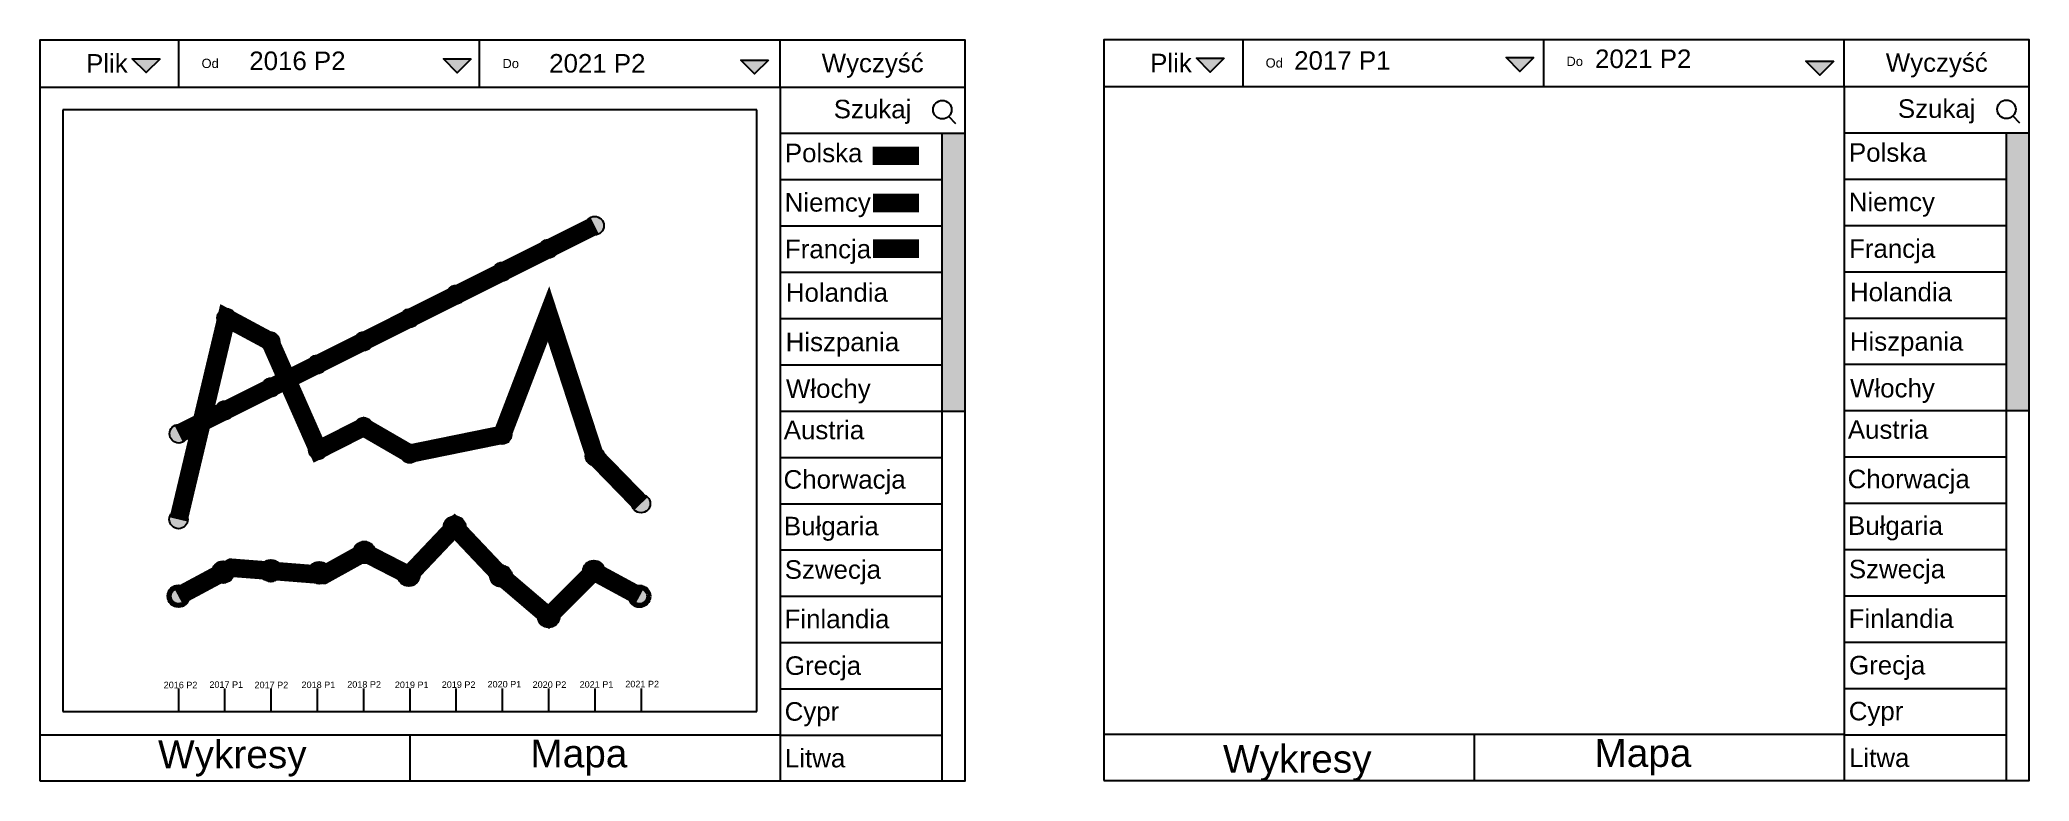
# Model space of a CAD drawing. Header units: inches. Extents: x 10 to 225, y 10 to 90.
import ezdxf

# ---------------------------------------------------------------- set-up
doc = ezdxf.new("R2010")
doc.units = ezdxf.units.IN
doc.header["$MEASUREMENT"] = 0
doc.layers.add('kolorki', color=10, linetype='Continuous')
doc.styles.get("Standard").update_dxf_attribs({"font": 'arial.ttf'})

# ---------------------------------------------------------------- blocks, each defined once
blk = doc.blocks.new('*U1')
blk.add_lwpolyline([(-8.75, 0), (8.75, 0)])
blk = doc.blocks.new('*U2')
at = {"color": 0, "linetype": 'ByBlock', "lineweight": -2, "transparency": 16777216}
for p in [(0, 0), (0, -5), (0, -10), (0, -15), (0, -20), (0, -25), (0, -30), (0, -35), (0, -40), (0, -45), (0, -50), (0, -55), (0, -60)]:
    blk.add_blockref('*U1', p, dxfattribs=at)
blk = doc.blocks.new('*U8')
blk.add_lwpolyline([(-8.75, 0), (8.75, 0)])
blk = doc.blocks.new('*U9')
at = {"color": 0, "linetype": 'ByBlock', "lineweight": -2, "transparency": 16777216}
for p in [(0, 0), (0, -5), (0, -10), (0, -15), (0, -20), (0, -25), (0, -30), (0, -35), (0, -40), (0, -45), (0, -50), (0, -55), (0, -60)]:
    blk.add_blockref('*U8', p, dxfattribs=at)
blk = doc.blocks.new('*U10')
at = {"lineweight": -3}
blk.add_line((0, -1.25), (0, 1.25), dxfattribs=at)
blk = doc.blocks.new('*U11')
at = {"color": 0, "linetype": 'ByBlock', "lineweight": -2, "transparency": 16777216}
for p in [(-45, 0), (-40, 0), (-35, 0), (-30, 0), (-25, 0), (-20, 0), (-15, 0), (-10, 0), (-5, 0), (0, 0)]:
    blk.add_blockref('*U10', p, dxfattribs=at)

msp = doc.modelspace()

# ---------------------------------------------------------------- hatches: boundary and pattern name
h = msp.add_hatch(color=256)
h.dxf.hatch_style = 1
h.paths.add_polyline_path([(23, 88.01), (20, 88.01), (21.5, 86.51)])
h = msp.add_hatch(color=256)
h.dxf.hatch_style = 1
h.paths.add_polyline_path([(56.62, 87.98), (53.62, 87.98), (55.12, 86.48)])
h = msp.add_hatch(color=256)
h.dxf.hatch_style = 1
h.paths.add_polyline_path([(88.75, 87.86), (85.75, 87.86), (87.25, 86.36)])
h = msp.add_hatch(color=256)
h.dxf.hatch_style = 1
h.paths.add_polyline_path([(138, 88.05), (135, 88.05), (136.5, 86.55)])
h = msp.add_hatch(color=256)
h.dxf.hatch_style = 1
h.paths.add_polyline_path([(171.46, 88.13), (168.46, 88.13), (169.96, 86.63)])
h = msp.add_hatch(color=256)
h.dxf.hatch_style = 1
h.paths.add_polyline_path([(203.87, 87.73), (200.87, 87.73), (202.37, 86.23)])
h = msp.add_hatch(color=0)
h.dxf.hatch_style = 1
h.paths.add_polyline_path([(110, 79.95), (107.5, 79.95), (107.5, 49.95), (110, 49.95)])
h = msp.add_hatch(color=0)
h.dxf.hatch_style = 1
h.paths.add_polyline_path([(225, 80), (222.5, 80), (222.5, 50), (225, 50)])
at = {"layer": 'kolorki', "lineweight": 200}
h = msp.add_hatch(color=1, dxfattribs=at)
h.dxf.hatch_style = 1
h.paths.add_polyline_path([(26, 38.25, 1), (24, 38.25, 1)])
h.paths.add_polyline_path([(75.98, 39.96, 1), (73.98, 39.96, 1)])
h.paths.add_polyline_path([(26.02, 47.5, 1), (24.02, 47.5, 1)])
h.paths.add_polyline_path([(70.97, 69.97, 1), (68.97, 69.97, 1)])
at = {"layer": 'kolorki', "lineweight": 200, "true_color": 0xf8d731}
h = msp.add_hatch(color=40, dxfattribs=at)
h.dxf.hatch_style = 1
h.paths.add_polyline_path([(26, 38.25, 1), (24, 38.25, 1)])
h.paths.add_polyline_path([(75.98, 39.96, 1), (73.98, 39.96, 1)])
at = {"layer": 'kolorki', "lineweight": 200}
h = msp.add_hatch(color=5, dxfattribs=at)
h.dxf.hatch_style = 1
h.paths.add_polyline_path([(75.82, 29.95, 1), (73.82, 29.95, 1)])
h.paths.add_polyline_path([(23.98, 29.96, 1), (25.98, 29.96, 1)])

# ---------------------------------------------------------------- linework, layer by layer
for p, q in [((25, 90), (25, 84.95)), ((57.5, 90), (57.5, 84.95)), ((140, 90.05), (140, 85)), ((172.5, 90.05), (172.5, 85)), ((87.5, 82.5), (12.5, 82.5)), ((12.5, 82.5), (12.5, 17.5)), ((87.5, 17.5), (87.5, 82.5)), ((109, 80.99), (108.23, 81.78)), ((224, 81.04), (223.23, 81.83)), ((107.5, 49.95), (110, 49.95)), ((222.5, 50), (225, 50)), ((12.5, 17.5), (87.5, 17.5))]:
    msp.add_line(p, q)
at = {"lineweight": -3}
msp.add_line((25.01, 17.5), (25.01, 20), dxfattribs=at)
for points in [[(10, 10), (110, 10), (110, 90), (10, 90), (10, 10)], [(90, 84.95), (90, 90)], [(125, 10.05), (225, 10.05), (225, 90.05), (125, 90.05), (125, 10.05)], [(205, 85), (205, 90.05)], [(10, 84.95), (110, 84.95)], [(90, 84.95), (90, 10)], [(125, 85), (225, 85)], [(205, 85), (205, 10.05)], [(90, 79.95), (110, 79.95), (110, 79.95)], [(107.5, 79.95), (107.5, 10)], [(205, 80), (225, 80), (225, 80)], [(222.5, 80), (222.5, 10.05)], [(10, 15), (90, 15)], [(50, 14.98), (50, 9.98)], [(125, 15.05), (205, 15.05)], [(165, 15.02), (165, 10.02)]]:
    msp.add_lwpolyline(points)
for points in [[(23, 88.01), (21.5, 86.51), (20, 88.01)], [(56.62, 87.98), (55.12, 86.48), (53.62, 87.98)], [(88.75, 87.86), (87.25, 86.36), (85.75, 87.86)], [(138, 88.05), (136.5, 86.55), (135, 88.05)], [(171.46, 88.13), (169.96, 86.63), (168.46, 88.13)], [(203.87, 87.73), (202.37, 86.23), (200.87, 87.73)]]:
    msp.add_lwpolyline(points, close=True)
for centre in [(107.54, 82.5), (222.54, 82.54)]:
    msp.add_circle(centre, 1)
at = {"layer": 'kolorki', "lineweight": 200, "const_width": 2}
msp.add_lwpolyline([(100.02, 77.52), (105, 77.52)], dxfattribs=at)
at = {"layer": 'kolorki', "color": 40, "lineweight": 200, "true_color": 0xf8d731, "const_width": 2}
for points in [[(100.05, 72.42), (105.01, 72.42)], [(25, 38.25), (30.18, 60.01), (34.89, 57.48), (40.08, 45.74), (44.99, 48.23), (49.97, 45.35), (59.98, 47.39), (64.98, 60.44), (69.99, 45.08), (74.98, 39.96)]]:
    msp.add_lwpolyline(points, dxfattribs=at)
at = {"layer": 'kolorki', "color": 1, "lineweight": 200, "const_width": 2}
msp.add_lwpolyline([(25.02, 47.5), (69.97, 69.97)], dxfattribs=at)
at = {"layer": 'kolorki', "color": 5, "lineweight": 200, "const_width": 2}
for points in [[(100.05, 67.5), (105.01, 67.5)], [(34.97, 32.7), (40.67, 32.25), (45.07, 34.69), (49.88, 32.22), (54.83, 37.44), (59.84, 32.15), (64.99, 27.76), (69.87, 32.63), (74.82, 29.95)], [(24.98, 29.96), (30.7, 33.03), (34.97, 32.7)]]:
    msp.add_lwpolyline(points, dxfattribs=at)
at = {"layer": 'kolorki'}
for centre in [(69.97, 69.97), (64.98, 67.48), (59.97, 65), (54.97, 62.52), (50, 59.99), (44.99, 57.48), (40, 54.99), (35, 52.51), (29.99, 50.03), (25.02, 47.5)]:
    msp.add_circle(centre, 1, dxfattribs=at)
at = {"layer": 'kolorki', "color": 40, "true_color": 0xf8d731}
for centre in [(30.18, 60.01), (34.89, 57.48), (44.99, 48.23), (59.98, 47.39), (40.08, 45.74), (49.97, 45.35), (69.99, 45.08), (74.98, 39.96), (25, 38.25)]:
    msp.add_circle(centre, 1, dxfattribs=at)
at = {"layer": 'kolorki', "color": 5, "lineweight": 200}
for centre in [(54.83, 37.44), (45.07, 34.69), (29.82, 32.56), (34.97, 32.7), (40.19, 32.49), (49.88, 32.22), (59.84, 32.15), (69.87, 32.63), (24.98, 29.96), (74.82, 29.95), (64.99, 27.76)]:
    msp.add_circle(centre, 1, dxfattribs=at)

# ---------------------------------------------------------------- block references
for name, p in [('*U2', (98.75, 74.95)), ('*U9', (213.75, 75))]:
    msp.add_blockref(name, p)
at = {"lineweight": -3}
msp.add_blockref('*U11', (75.01, 18.75), dxfattribs=at)

# ---------------------------------------------------------------- texts
at = {"lineweight": 200, "char_height": 2, "attachment_point": 1}
for insert in [(15, 88.5), (130, 88.54)]:
    msp.add_mtext('Plik', dxfattribs=dict(at, insert=insert))
for s, width, heights, insert, char_height, attachment_point in [('2016 P2', 24.8561, [0], (32.64, 88.78), 2, 1), ('2021 P2', 24.8561, [0], (65.05, 88.51), 2, 1), ('Wyczyść', 20, [0], (94.5, 88.54), 2, 1), ('2017 P1', 24.8561, [0], (145.56, 88.82), 2, 1), ('2021 P2', 24.8561, [0], (178.08, 89), 2, 1), ('Do', 2.5, [0], (60, 87.99), 1, 1), ('\\pxqc;Szukaj', 20, [0], (90, 83.57), 2, 1), ('\\pxqc;Szukaj', 20, [0], (205, 83.62), 2, 1), ('Polska', 8.75, [0], (90.52, 78.83), 2, 1), ('Polska', 8.75, [0], (205.52, 78.88), 2, 1), ('Niemcy', 8.75, [0], (90.5, 73.49), 2, 1), ('Niemcy', 8.75, [0], (205.5, 73.54), 2, 1), ('Francja', 8.75, [0], (90.53, 68.45), 2, 1), ('Francja', 8.75, [0], (205.53, 68.5), 2, 1), ('Holandia', 8.75, [0], (90.63, 63.76), 2, 1), ('Holandia', 8.75, [0], (205.63, 63.81), 2, 1), ('Hiszpania', 8.75, [0], (90.61, 58.42), 2, 1), ('Hiszpania', 8.75, [0], (205.61, 58.47), 2, 1), ('Włochy', 8.75, [0], (90.64, 53.38), 2, 1), ('Włochy', 8.75, [0], (205.64, 53.43), 2, 1), ('Austria', 8.75, [0], (90.4, 48.91), 2, 1), ('Austria', 8.75, [0], (205.4, 48.96), 2, 1), ('Chorwacja', 8.75, [0], (90.38, 43.57), 2, 1), ('Chorwacja', 8.75, [0], (205.38, 43.62), 2, 1), ('Bułgaria', 8.75, [0], (90.42, 38.53), 2, 1), ('Bułgaria', 8.75, [0], (205.42, 38.58), 2, 1), ('Szwecja', 8.75, [0], (90.51, 33.84), 2, 1), ('Szwecja', 8.75, [0], (205.51, 33.89), 2, 1), ('Finlandia', 8.75, [0], (90.49, 28.5), 2, 1), ('Finlandia', 8.75, [0], (205.49, 28.54), 2, 1), ('Grecja', 8.75, [0], (90.53, 23.46), 2, 1), ('Grecja', 8.75, [0], (205.53, 23.51), 2, 1), ('Cypr', 8.75, [0], (90.5, 18.51), 2, 1), ('Cypr', 8.75, [0], (205.5, 18.55), 2, 1), ('\\pxqc;Wykresy', 20, [10], (30.81, 12.43), 3, 5), ('\\pxqc;Mapa', 20, [9.01], (68.26, 12.52), 3, 5), ('Litwa', 8.75, [0], (90.53, 13.47), 2, 1), ('\\pxqc;Wykresy', 20, [10], (145.9, 11.94), 3, 5), ('\\pxqc;Mapa', 20, [9.01], (183.26, 12.57), 3, 5), ('Litwa', 8.75, [0], (205.53, 13.51), 2, 1)]:
    msp.add_mtext_dynamic_manual_height_columns(s, width=width, gutter_width=1, heights=heights, dxfattribs=dict(insert=insert, char_height=char_height, attachment_point=attachment_point))
at = {"char_height": 1, "attachment_point": 1}
for s, insert in [('Do', (174.99, 88.22)), ('Od', (27.48, 88)), ('Od', (142.48, 88.05))]:
    msp.add_mtext(s, dxfattribs=dict(at, insert=insert))
at = {"lineweight": 200, "insert": (209.5, 88.59), "char_height": 2, "attachment_point": 1}
msp.add_mtext_dynamic_manual_height_columns('Wyczyść', width=20, gutter_width=1, heights=[0], dxfattribs=at)
at = {"lineweight": -3, "char_height": 0.7, "attachment_point": 1}
for s, insert in [('2016 P2', (23.39, 20.72)), ('2017 P1', (28.33, 20.76)), ('2017 P2', (33.21, 20.72)), ('2018 P1', (38.29, 20.74)), ('2018 P2', (43.23, 20.78)), ('2019 P1', (48.37, 20.74)), ('2019 P2', (53.44, 20.76)), ('2020 P1', (58.39, 20.8)), ('2020 P2', (63.26, 20.76)), ('2021 P1', (68.34, 20.78)), ('2021 P2', (73.28, 20.82))]:
    msp.add_mtext_dynamic_manual_height_columns(s, width=5.0354, gutter_width=1, heights=[0], dxfattribs=dict(at, insert=insert))

doc.saveas('drawing.dxf')
